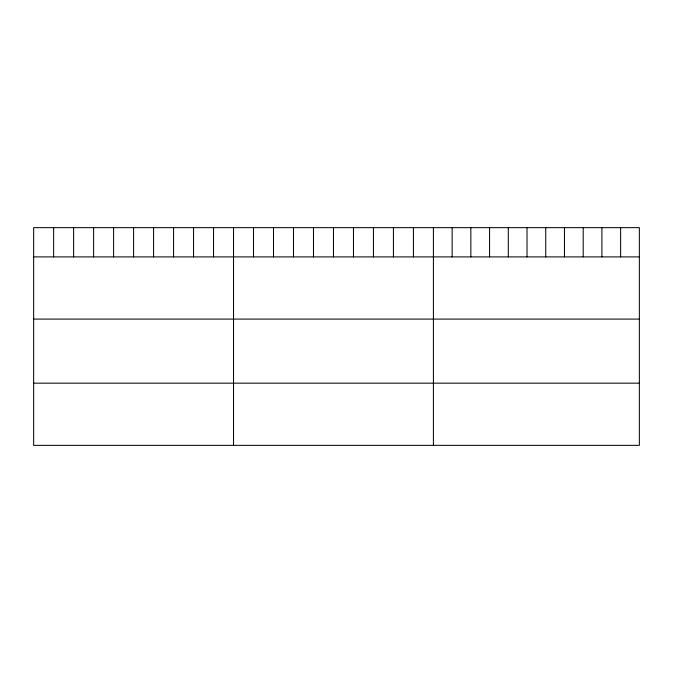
<?xml version="1.0" encoding="UTF-8"?>
<svg xmlns="http://www.w3.org/2000/svg" width="673" height="673" viewBox="0 0 673 673"><rect width="100%" height="100%" fill="white"/><g stroke="black" fill="none" stroke-linecap="round" stroke-linejoin="round"><path stroke-width="1.01" d="M639.35 256.901L639.35 445.349L33.65 445.349L33.65 227.651L639.35 227.651L639.35 256.901L33.65 256.901M33.65 319.086L639.35 319.086M33.65 383.164L639.35 383.164M620.632 227.651L620.632 256.901M601.906 227.651L601.906 256.901M583.188 227.651L583.188 256.901M564.462 227.651L564.462 256.901M545.744 227.651L545.744 256.901M527.018 227.651L527.018 256.901M508.3 227.651L508.3 256.901M489.574 227.651L489.574 256.901M470.856 227.651L470.856 256.901M452.13 227.651L452.13 256.901M433.412 227.651L433.412 445.349M413.424 227.651L413.424 256.901M393.436 227.651L393.436 256.901M373.448 227.651L373.448 256.901M353.46 227.651L353.46 256.901M333.471 227.651L333.471 256.901M313.483 227.651L313.483 256.901M293.495 227.651L293.495 256.901M273.507 227.651L273.507 256.901M253.519 227.651L253.519 256.901M233.531 227.651L233.531 445.349M213.543 227.651L213.543 256.901M193.555 227.651L193.555 256.901M173.567 227.651L173.567 256.901M153.579 227.651L153.579 256.901M133.591 227.651L133.591 256.901M113.602 227.651L113.602 256.901M93.614 227.651L93.614 256.901M73.626 227.651L73.626 256.901M53.638 227.651L53.638 256.901"/></g></svg>
